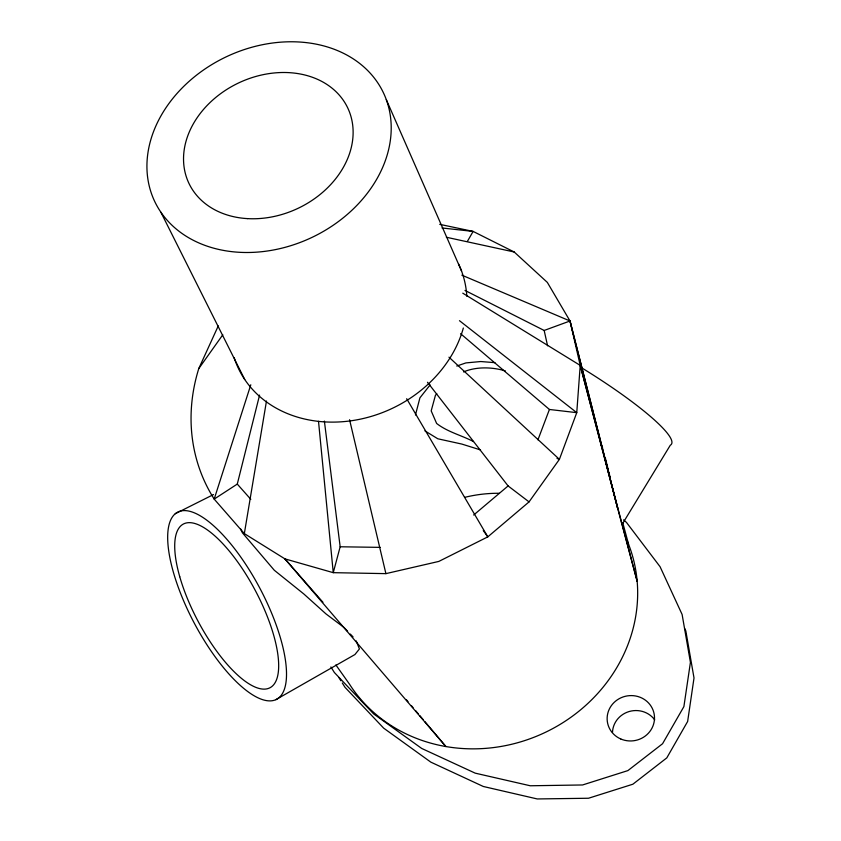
<?xml version="1.0" encoding="UTF-8"?>
<svg xmlns="http://www.w3.org/2000/svg" width="841" height="841" viewBox="0 0 841 841"><rect width="100%" height="100%" fill="white"/><g stroke="black" fill="none" stroke-linecap="round" stroke-linejoin="round"><path stroke-width="1.26" d="M439.738 224.337L473.126 231.412L514.208 251.995L547.333 282.397L570.009 320.989L580.216 365.393L576.758 412.658L559.402 459.354L529.052 501.888L487.812 536.863L438.813 561.42L385.903 573.636L333.257 572.668L284.91 558.866L244.332 533.604L214.192 499.102A199.611 171.585 -25.3 0 1 198.77 368.589L218.271 325.898M244.332 533.604L266.481 401.031M250.797 384.789L214.192 499.102L237.278 484.08L259.575 395.091M415.454 415.012L419.911 397.846L430.119 384.915M324.374 421.078L340.163 546.776L333.257 572.668L318.508 421.309M537.946 439.811L549.415 409.472L460.605 333.698M467.375 241.399L473.126 231.412L442.03 227.974M198.77 368.589L222.812 334.771M436.784 393.672L435.417 395.375L431.191 410.881L436.626 423.465C447.769 432.085 461.204 435.165 473.515 441.578M473.672 515.028L508.101 485.94L529.052 501.888M463.528 371.922C476.227 366.497 492.342 366.949 505.409 370.934M275.848 699.67A105.861 37.151 62.1 0 0 232.211 545.693A105.861 37.151 62.1 0 0 173.267 571.838A105.861 37.151 62.1 0 0 275.848 699.67L354.923 654.55L359.412 648.968L356.237 640.916M175.254 513.735L213.498 494.55M464.968 290.418L544.169 330.46L570.009 320.989L617.893 509.215L637.163 581.31L580.216 365.393L462.771 293.173M456.779 366.035L465.903 362.913L480.779 361.535L494.929 362.66M340.163 546.776L380.185 547.375M549.415 409.472L576.758 412.658L459.47 320.684M446.361 237.246L514.208 251.995M480.505 449.914L461.835 444.069L437.804 438.781L424.915 430.876M557.005 458.419L559.402 459.354L448.968 357.173M461.846 275.154L570.009 320.989L617.893 509.215L580.216 365.393M623.591 519.854L626.482 522.44L660.08 566.729L682.114 614.487L690.429 662.33L683.891 706.619L662.561 743.738L627.891 770.598L582.561 784.968L530.25 785.767L475.207 773.152L421.719 748.458L373.698 713.956L334.361 672.495L330.912 666.966M347.596 631.234L343.958 627.439L325.993 613.919L303.78 593.935L274.292 570.251L242.061 532.395M350.329 634.072L353.062 636.921M237.278 484.08L250.807 499.323M322.944 602.272L284.91 558.866L445.909 746.556L424.852 721.599M406.319 699.649L408.011 701.646M411.375 705.631L413.057 707.628M415.591 710.624L418.114 713.62M419.796 715.617L423.17 719.602M427.48 382.256L508.101 485.94M483.27 530.555L487.812 536.863L406.676 398.718M335.885 664.958L349.52 684.217A156.752 143.916 -24.9 0 0 550.245 729.914A156.752 143.916 -24.9 0 0 627.102 540.658M338.87 677.531L340.91 680.8M342.276 682.976L344.999 687.318L383.685 728.159L430.844 762.146L483.312 786.482L537.273 798.95L588.5 798.246L632.874 784.211L666.797 757.888L687.644 721.462L694.014 677.972L685.825 630.918L684.742 628.574M621.478 522.44L622.319 524.08L670.288 445.236A119.054 18.523 31.3 0 0 581.131 367.496M160.862 212.195L244.731 379.491M601.01 444.521L602.64 448.011M386.292 99.627A126.623 99.963 -25.4 0 1 240.242 252.342A126.623 99.963 -25.4 0 1 180.668 89.493A126.623 99.963 -25.4 0 1 386.292 99.627L461.562 271.044M240.663 528.905L241.598 531.228M622.855 523.081L628.563 544.253M608.737 471.759L609.967 476.637M605.457 458.482L608.138 469.341M349.572 419.722L385.903 573.636M544.169 330.46L547.575 345.798M612.49 732.427A23.222 22.265 -8.9 0 1 629.079 711.549A23.222 22.265 -8.9 0 1 654.718 719.864M464.894 497.304A132.563 122.292 -24.9 0 1 499.186 493.278M458.597 264.021A121.84 102.024 -25.3 0 1 466.818 296.274M463.338 328.022A121.84 102.024 -25.3 0 1 349.551 420.994A121.84 102.024 -25.3 0 1 234.208 357.772M620.732 738.955A23.716 22.654 -10 0 0 654.424 716.038A23.716 22.654 -10 0 0 617.305 699.849A23.716 22.654 -10 0 0 620.732 738.955M179.753 576.726A92.594 32.484 62.1 0 0 269.519 687.98A92.594 32.484 62.1 0 0 230.844 552.979A92.594 32.484 62.1 0 0 179.753 576.726M247.496 218.618A87.906 69.383 -25.4 0 0 349.94 113.293A87.906 69.383 -25.4 0 0 207.538 105.03A87.906 69.383 -25.4 0 0 247.496 218.618"/></g></svg>
